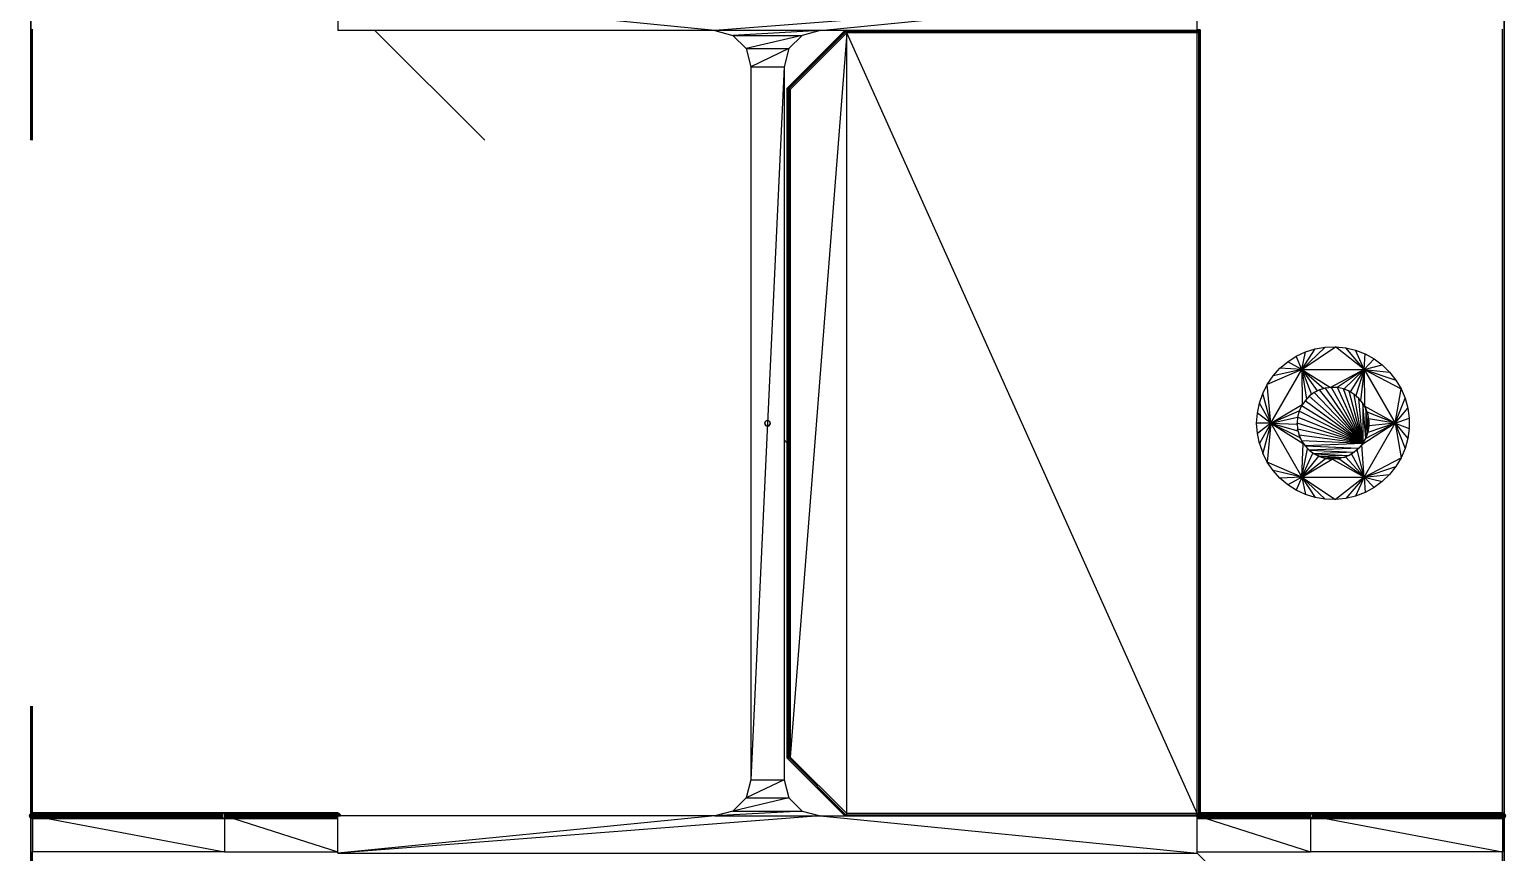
# Model space of a CAD drawing. Header units: millimetres. Extents: x -107267 to 109426, y -98906 to 83910.
# Drawn here: x 55227.5 to 55488.5, y -12660.6 to -12515.2 of the extents above; entities that cross this region are included whole.
import ezdxf

# ---------------------------------------------------------------- set-up
doc = ezdxf.new("R2010")
doc.units = ezdxf.units.MM
doc.layers.add('Top (Plan) View-000-CHÃO', color=254, linetype='Continuous')

# ---------------------------------------------------------------- blocks, each defined once
blk = doc.blocks.new('*U37')
at = {"layer": 'Top (Plan) View-000-CHÃO', "color": 0, "linetype": 'ByBlock', "lineweight": -2}
for p, q in [((154363, 148617.45), (154362.94, 148617.2)), ((154362.94, 148617.2), (154363, 148617.45)), ((154362.94, 148617.2), (154363, 148616.95)), ((154363, 148616.95), (154362.94, 148617.2)), ((154363.19, 148617.63), (154363, 148617.45)), ((154363, 148617.45), (154363.19, 148617.63)), ((154363, 148616.95), (154363.19, 148616.76)), ((154363.19, 148616.76), (154363, 148616.95)), ((154363.44, 148617.7), (154363.19, 148617.63)), ((154363.19, 148617.63), (154363.44, 148617.7)), ((154363.19, 148616.76), (154363.44, 148616.7)), ((154363.44, 148616.7), (154363.19, 148616.76)), ((154363.69, 148617.63), (154363.44, 148617.7)), ((154363.44, 148617.7), (154363.69, 148617.63)), ((154363.44, 148616.7), (154363.69, 148616.76)), ((154363.69, 148616.76), (154363.44, 148616.7)), ((154363.87, 148617.45), (154363.69, 148617.63)), ((154363.69, 148617.63), (154363.87, 148617.45)), ((154363.69, 148616.76), (154363.87, 148616.95)), ((154363.87, 148616.95), (154363.69, 148616.76)), ((154363.94, 148617.2), (154363.87, 148617.45)), ((154363.87, 148617.45), (154363.94, 148617.2)), ((154363.87, 148616.95), (154363.94, 148617.2)), ((154363.94, 148617.2), (154363.87, 148616.95))]:
    blk.add_line(p, q, dxfattribs=at)
blk = doc.blocks.new('*U78')
at = {"layer": 'Top (Plan) View-000-CHÃO', "color": 0, "linetype": 'ByBlock', "lineweight": -2}
for p, q in [((154456.95, 148629.03), (154458.58, 148629.79)), ((154457.94, 148626.72), (154463.89, 148630.68)), ((154457.94, 148626.72), (154462.08, 148630.62)), ((154457.94, 148626.72), (154460.31, 148630.32)), ((154457.94, 148626.72), (154458.58, 148629.79)), ((154458.58, 148629.79), (154460.31, 148630.32)), ((154460.31, 148630.32), (154462.08, 148630.62)), ((154462.08, 148630.62), (154463.89, 148630.68)), ((154463.89, 148630.68), (154465.68, 148630.5)), ((154468.93, 148626.72), (154463.89, 148630.68)), ((154465.68, 148630.5), (154467.44, 148630.09)), ((154468.93, 148626.72), (154465.68, 148630.5)), ((154467.44, 148630.09), (154469.12, 148629.44)), ((154468.93, 148626.72), (154467.44, 148630.09)), ((154468.93, 148626.72), (154469.12, 148629.44)), ((154469.12, 148629.44), (154470.7, 148628.57)), ((154457.94, 148626.72), (154451.82, 148624.07)), ((154452.44, 148617.19), (154457.94, 148626.72)), ((154452.84, 148625.56), (154454.05, 148626.9)), ((154457.94, 148626.72), (154452.84, 148625.56)), ((154454.05, 148626.9), (154455.43, 148628.06)), ((154457.94, 148626.72), (154454.05, 148626.9)), ((154455.43, 148628.06), (154456.95, 148629.03)), ((154457.94, 148626.72), (154455.43, 148628.06)), ((154457.94, 148626.72), (154456.95, 148629.03)), ((154457.94, 148626.72), (154458.01, 148620.49)), ((154457.94, 148626.72), (154458.73, 148621.46)), ((154457.94, 148626.72), (154459.63, 148622.27)), ((154457.94, 148626.72), (154460.66, 148622.9)), ((154457.94, 148626.72), (154461.79, 148623.32)), ((154457.94, 148626.72), (154462.98, 148623.52)), ((154457.94, 148626.72), (154468.93, 148626.72)), ((154457.94, 148626.72), (154457.94, 148626.72)), ((154458.35, 148626.72), (154458.35, 148626.72)), ((154459.51, 148626.72), (154459.51, 148626.72)), ((154460.11, 148626.72), (154460.11, 148626.72)), ((154461.07, 148626.72), (154461.07, 148626.72)), ((154462.58, 148626.72), (154462.58, 148626.72)), ((154468.93, 148626.72), (154462.98, 148623.52)), ((154463.38, 148626.72), (154463.38, 148626.72)), ((154468.93, 148626.72), (154464.19, 148623.5)), ((154464.87, 148626.72), (154464.87, 148626.72)), ((154468.93, 148626.72), (154465.37, 148623.24)), ((154466.42, 148626.72), (154466.42, 148626.72)), ((154468.93, 148626.72), (154466.48, 148622.77)), ((154467.47, 148626.72), (154467.47, 148626.72)), ((154468.93, 148626.72), (154467.48, 148622.09)), ((154468.04, 148626.72), (154468.04, 148626.72)), ((154468.93, 148626.72), (154468.33, 148621.24)), ((154468.93, 148626.72), (154470.7, 148628.57)), ((154468.93, 148626.72), (154472.15, 148627.5)), ((154468.93, 148626.72), (154469.01, 148620.24)), ((154468.93, 148626.72), (154474.43, 148617.19)), ((154468.93, 148626.72), (154475.48, 148623.28)), ((154468.93, 148626.72), (154474.57, 148624.83)), ((154468.93, 148626.72), (154473.45, 148626.25)), ((154470.7, 148628.57), (154472.15, 148627.5)), ((154472.15, 148627.5), (154473.45, 148626.25)), ((154451.01, 148622.46), (154451.82, 148624.07)), ((154451.82, 148624.07), (154452.84, 148625.56)), ((154452.44, 148617.19), (154451.82, 148624.07)), ((154473.45, 148626.25), (154474.57, 148624.83)), ((154474.57, 148624.83), (154475.48, 148623.28)), ((154450.42, 148620.76), (154451.01, 148622.46)), ((154452.44, 148617.19), (154451.01, 148622.46)), ((154458.73, 148621.46), (154458.64, 148621.33)), ((154458.94, 148621.65), (154458.73, 148621.46)), ((154459.63, 148622.27), (154459.47, 148622.13)), ((154459.83, 148622.4), (154459.63, 148622.27)), ((154460.66, 148622.9), (154460.44, 148622.77)), ((154460.84, 148622.97), (154460.66, 148622.9)), ((154461.79, 148623.32), (154461.51, 148623.22)), ((154461.92, 148623.35), (154461.79, 148623.32)), ((154462.98, 148623.52), (154462.68, 148623.47)), ((154463.06, 148623.52), (154462.98, 148623.52)), ((154464.19, 148623.5), (154464.01, 148623.5)), ((154464.2, 148623.49), (154464.19, 148623.5)), ((154465.37, 148623.24), (154465.34, 148623.25)), ((154465.56, 148623.16), (154465.37, 148623.24)), ((154466.48, 148622.77), (154466.4, 148622.8)), ((154466.73, 148622.6), (154466.48, 148622.77)), ((154467.48, 148622.09), (154467.36, 148622.17)), ((154467.68, 148621.88), (154467.48, 148622.09)), ((154468.33, 148621.24), (154468.19, 148621.38)), ((154468.47, 148621.03), (154468.33, 148621.24)), ((154474.43, 148617.19), (154475.48, 148623.28)), ((154474.43, 148617.19), (154476.19, 148621.62)), ((154475.48, 148623.28), (154476.19, 148621.62)), ((154476.19, 148621.62), (154476.66, 148619.88)), ((154449.94, 148617.19), (154450.06, 148618.99)), ((154450.06, 148618.99), (154450.42, 148620.76)), ((154452.44, 148617.19), (154450.06, 148618.99)), ((154452.44, 148617.19), (154450.42, 148620.76)), ((154452.44, 148617.19), (154458.01, 148620.49)), ((154452.44, 148617.19), (154457.48, 148619.41)), ((154457.48, 148619.41), (154457.47, 148619.37)), ((154457.6, 148619.64), (154457.48, 148619.41)), ((154458.01, 148620.49), (154457.97, 148620.4)), ((154458.19, 148620.74), (154458.01, 148620.49)), ((154469.01, 148620.24), (154468.87, 148620.44)), ((154469.09, 148620.05), (154469.01, 148620.24)), ((154474.43, 148617.19), (154469.01, 148620.24)), ((154469.48, 148619.13), (154469.37, 148619.39)), ((154469.52, 148618.98), (154469.48, 148619.13)), ((154474.43, 148617.19), (154469.48, 148619.13)), ((154474.43, 148617.19), (154476.66, 148619.88)), ((154476.66, 148619.88), (154476.91, 148618.09)), ((154450.06, 148615.39), (154449.94, 148617.19)), ((154452.44, 148617.19), (154449.94, 148617.19)), ((154452.44, 148617.19), (154450.06, 148615.39)), ((154452.44, 148617.19), (154450.42, 148613.62)), ((154452.44, 148617.19), (154451.01, 148611.92)), ((154452.44, 148617.19), (154451.82, 148610.31)), ((154452.44, 148617.19), (154457.17, 148618.24)), ((154452.44, 148617.19), (154457.6, 148614.69)), ((154452.44, 148617.19), (154458.18, 148613.63)), ((154452.44, 148617.19), (154457.23, 148615.84)), ((154452.44, 148617.19), (154457.09, 148617.04)), ((154452.44, 148617.19), (154457.94, 148607.67)), ((154452.44, 148617.19), (154452.44, 148617.19)), ((154457.09, 148617.1), (154457.09, 148617.04)), ((154457.09, 148617.04), (154457.12, 148616.75)), ((154457.17, 148618.25), (154457.17, 148618.24)), ((154457.17, 148618.24), (154457.17, 148618.19)), ((154474.43, 148617.19), (154468.52, 148613.39)), ((154468.93, 148607.67), (154474.43, 148617.19)), ((154474.43, 148617.19), (154469.15, 148614.42)), ((154474.43, 148617.19), (154469.57, 148615.55)), ((154469.74, 148617.95), (154469.68, 148618.25)), ((154469.74, 148617.85), (154469.74, 148617.95)), ((154474.43, 148617.19), (154469.74, 148617.95)), ((154469.77, 148616.74), (154469.76, 148616.98)), ((154469.76, 148616.71), (154469.77, 148616.74)), ((154474.43, 148617.19), (154469.77, 148616.74)), ((154474.43, 148617.19), (154476.91, 148618.09)), ((154474.43, 148617.19), (154475.48, 148611.1)), ((154474.43, 148617.19), (154476.19, 148612.76)), ((154474.43, 148617.19), (154476.66, 148614.5)), ((154474.43, 148617.19), (154476.91, 148616.29)), ((154476.91, 148616.29), (154476.66, 148614.5)), ((154476.91, 148618.09), (154476.91, 148616.29)), ((154450.42, 148613.62), (154450.06, 148615.39)), ((154450.42, 148613.62), (154451.01, 148611.92)), ((154457.22, 148615.96), (154457.23, 148615.84)), ((154457.23, 148615.84), (154457.32, 148615.55)), ((154457.54, 148614.86), (154457.6, 148614.69)), ((154457.73, 148614.45), (154457.6, 148614.69)), ((154457.94, 148607.67), (154458.18, 148613.63)), ((154458.18, 148613.63), (154458.07, 148613.83)), ((154458.18, 148613.63), (154458.32, 148613.46)), ((154468.52, 148613.39), (154468.59, 148613.5)), ((154468.99, 148614.17), (154469.15, 148614.42)), ((154469.15, 148614.42), (154469.17, 148614.49)), ((154469.53, 148615.43), (154469.57, 148615.55)), ((154469.57, 148615.55), (154469.57, 148615.56)), ((154476.66, 148614.5), (154476.19, 148612.76)), ((154451.82, 148610.31), (154451.01, 148611.92)), ((154457.94, 148607.67), (154458.95, 148612.7)), ((154457.94, 148607.67), (154459.88, 148611.93)), ((154457.94, 148607.67), (154460.94, 148611.35)), ((154457.94, 148607.67), (154462.09, 148610.99)), ((154457.94, 148607.67), (154463.29, 148610.84)), ((154458.77, 148612.91), (154458.95, 148612.7)), ((154458.95, 148612.7), (154459.08, 148612.59)), ((154458.95, 148612.7), (154458.95, 148612.7)), ((154459.65, 148612.12), (154459.88, 148611.93)), ((154459.88, 148611.93), (154459.98, 148611.87)), ((154459.88, 148611.93), (154459.98, 148611.88)), ((154459.97, 148611.88), (154459.88, 148611.93)), ((154460.69, 148611.49), (154460.94, 148611.35)), ((154460.72, 148611.47), (154460.94, 148611.35)), ((154460.94, 148611.35), (154460.73, 148611.47)), ((154460.94, 148611.35), (154460.99, 148611.34)), ((154460.94, 148611.35), (154460.99, 148611.34)), ((154460.99, 148611.34), (154460.94, 148611.35)), ((154460.94, 148611.35), (154460.94, 148611.35)), ((154462.08, 148610.99), (154462.09, 148610.99)), ((154462.08, 148610.99), (154462.09, 148610.99)), ((154462.09, 148610.99), (154462.08, 148610.99)), ((154462.09, 148610.99), (154462.09, 148610.99)), ((154462.09, 148610.99), (154462.09, 148610.99)), ((154462.09, 148610.99), (154462.09, 148610.99)), ((154462.09, 148610.99), (154462.09, 148610.99)), ((154463.24, 148610.85), (154463.29, 148610.84)), ((154463.25, 148610.85), (154463.29, 148610.84)), ((154463.29, 148610.84), (154463.25, 148610.85)), ((154463.29, 148610.84), (154463.56, 148610.86)), ((154463.29, 148610.84), (154463.55, 148610.86)), ((154463.51, 148610.86), (154463.29, 148610.84)), ((154463.29, 148610.84), (154463.29, 148610.84)), ((154468.93, 148607.67), (154463.29, 148610.84)), ((154464.38, 148610.92), (154464.49, 148610.93)), ((154464.39, 148610.92), (154464.49, 148610.93)), ((154464.49, 148610.93), (154464.39, 148610.92)), ((154464.49, 148610.93), (154464.79, 148611.01)), ((154464.49, 148610.93), (154464.78, 148611.01)), ((154464.76, 148611), (154464.49, 148610.93)), ((154464.49, 148610.93), (154464.49, 148610.93)), ((154468.93, 148607.67), (154464.49, 148610.93)), ((154465.5, 148611.2), (154465.66, 148611.24)), ((154465.51, 148611.2), (154465.66, 148611.24)), ((154465.66, 148611.24), (154465.51, 148611.2)), ((154465.66, 148611.24), (154465.91, 148611.37)), ((154465.9, 148611.36), (154465.66, 148611.24)), ((154465.89, 148611.36), (154465.66, 148611.24)), ((154465.66, 148611.24), (154465.66, 148611.24)), ((154468.93, 148607.67), (154465.66, 148611.24)), ((154466.74, 148611.77), (154466.55, 148611.68)), ((154466.55, 148611.68), (154466.74, 148611.77)), ((154466.74, 148611.77), (154466.56, 148611.68)), ((154466.74, 148611.77), (154466.93, 148611.91)), ((154468.93, 148607.67), (154466.74, 148611.77)), ((154467.5, 148612.34), (154467.71, 148612.49)), ((154467.71, 148612.49), (154467.83, 148612.63)), ((154468.93, 148607.67), (154467.71, 148612.49)), ((154468.32, 148613.17), (154468.52, 148613.39)), ((154468.93, 148607.67), (154468.52, 148613.39)), ((154468.93, 148607.67), (154475.48, 148611.1)), ((154475.48, 148611.1), (154474.57, 148609.55)), ((154476.19, 148612.76), (154475.48, 148611.1)), ((154452.84, 148608.82), (154451.82, 148610.31)), ((154457.94, 148607.67), (154451.82, 148610.31)), ((154454.05, 148607.49), (154452.84, 148608.82)), ((154457.94, 148607.67), (154452.84, 148608.82)), ((154468.93, 148607.67), (154474.57, 148609.55)), ((154474.57, 148609.55), (154473.45, 148608.14)), ((154457.94, 148607.67), (154454.05, 148607.49)), ((154455.43, 148606.32), (154454.05, 148607.49)), ((154457.94, 148607.67), (154455.43, 148606.32)), ((154456.95, 148605.35), (154455.43, 148606.32)), ((154457.94, 148607.67), (154456.95, 148605.35)), ((154457.94, 148607.67), (154468.93, 148607.67)), ((154457.94, 148607.67), (154458.58, 148604.59)), ((154457.94, 148607.67), (154460.31, 148604.06)), ((154457.94, 148607.67), (154462.08, 148603.76)), ((154457.94, 148607.67), (154463.89, 148603.7)), ((154468.93, 148607.67), (154463.89, 148603.7)), ((154468.93, 148607.67), (154465.68, 148603.88)), ((154468.93, 148607.67), (154467.44, 148604.3)), ((154468.93, 148607.67), (154473.45, 148608.14)), ((154468.93, 148607.67), (154469.12, 148604.95)), ((154468.93, 148607.67), (154470.7, 148605.81)), ((154468.93, 148607.67), (154472.15, 148606.88)), ((154470.7, 148605.81), (154469.12, 148604.95)), ((154472.15, 148606.88), (154470.7, 148605.81)), ((154473.45, 148608.14), (154472.15, 148606.88)), ((154458.58, 148604.59), (154456.95, 148605.35)), ((154460.31, 148604.06), (154458.58, 148604.59)), ((154462.08, 148603.76), (154460.31, 148604.06)), ((154463.89, 148603.7), (154462.08, 148603.76)), ((154465.68, 148603.88), (154463.89, 148603.7)), ((154467.44, 148604.3), (154465.68, 148603.88)), ((154469.12, 148604.95), (154467.44, 148604.3))]:
    blk.add_line(p, q, dxfattribs=at)
blk = doc.blocks.new('*U79')
at = {"layer": 'Top (Plan) View-000-CHÃO', "color": 0, "linetype": 'ByBlock', "lineweight": -2}
for p, q in [((154459.24, 148621.96), (154458.49, 148621.18)), ((154459.22, 148621.94), (154459.24, 148621.96)), ((154460.11, 148622.6), (154459.24, 148621.96)), ((154459.26, 148621.98), (154459.24, 148621.96)), ((154468.7, 148613.64), (154459.24, 148621.96)), ((154460.08, 148622.58), (154460.11, 148622.6)), ((154461.07, 148623.08), (154460.11, 148622.6)), ((154460.11, 148622.6), (154460.13, 148622.61)), ((154468.7, 148613.64), (154460.11, 148622.6)), ((154461.07, 148623.08), (154461.04, 148623.07)), ((154462.1, 148623.4), (154461.07, 148623.08)), ((154461.07, 148623.08), (154461.09, 148623.09)), ((154468.7, 148613.64), (154461.07, 148623.08)), ((154462.1, 148623.4), (154462.07, 148623.39)), ((154463.17, 148623.54), (154462.1, 148623.4)), ((154462.1, 148623.4), (154462.13, 148623.4)), ((154468.7, 148613.64), (154462.1, 148623.4)), ((154463.17, 148623.54), (154463.14, 148623.53)), ((154464.24, 148623.49), (154463.17, 148623.54)), ((154463.17, 148623.54), (154463.19, 148623.54)), ((154468.7, 148613.64), (154463.17, 148623.54)), ((154464.2, 148623.49), (154464.18, 148623.49)), ((154464.24, 148623.49), (154464.21, 148623.49)), ((154465.29, 148623.26), (154464.24, 148623.49)), ((154464.24, 148623.49), (154464.27, 148623.48)), ((154468.7, 148613.64), (154464.24, 148623.49)), ((154465.29, 148623.26), (154465.27, 148623.27)), ((154466.29, 148622.86), (154465.29, 148623.26)), ((154465.29, 148623.26), (154465.32, 148623.25)), ((154468.7, 148613.64), (154465.29, 148623.26)), ((154465.34, 148623.25), (154465.35, 148623.24)), ((154466.29, 148622.86), (154466.27, 148622.87)), ((154467.21, 148622.3), (154466.29, 148622.86)), ((154466.29, 148622.86), (154466.32, 148622.85)), ((154468.7, 148613.64), (154466.29, 148622.86)), ((154467.21, 148622.3), (154467.19, 148622.31)), ((154468.02, 148621.59), (154467.21, 148622.3)), ((154467.21, 148622.3), (154467.23, 148622.28)), ((154468.7, 148613.64), (154467.21, 148622.3)), ((154468.02, 148621.59), (154468, 148621.6)), ((154468.7, 148620.75), (154468.02, 148621.59)), ((154468.02, 148621.59), (154468.04, 148621.56)), ((154468.7, 148613.64), (154468.02, 148621.59)), ((154457.45, 148619.31), (154457.18, 148618.26)), ((154457.44, 148619.28), (154457.45, 148619.31)), ((154457.89, 148620.29), (154457.45, 148619.31)), ((154457.46, 148619.33), (154457.45, 148619.31)), ((154468.7, 148613.64), (154457.45, 148619.31)), ((154457.88, 148620.26), (154457.89, 148620.29)), ((154458.49, 148621.18), (154457.89, 148620.29)), ((154457.91, 148620.31), (154457.89, 148620.29)), ((154468.7, 148613.64), (154457.89, 148620.29)), ((154458.48, 148621.16), (154458.49, 148621.18)), ((154458.51, 148621.2), (154458.49, 148621.18)), ((154468.7, 148613.64), (154458.49, 148621.18)), ((154468.7, 148620.75), (154468.68, 148620.77)), ((154469.22, 148619.81), (154468.7, 148620.75)), ((154468.7, 148620.75), (154468.71, 148620.72)), ((154468.7, 148620.75), (154468.7, 148613.64)), ((154469.22, 148614.58), (154468.7, 148620.75)), ((154469.22, 148619.81), (154469.21, 148619.83)), ((154469.58, 148618.79), (154469.22, 148619.81)), ((154469.22, 148619.81), (154469.23, 148619.78)), ((154469.22, 148619.81), (154469.22, 148614.58)), ((154469.58, 148615.59), (154469.22, 148619.81)), ((154469.58, 148618.79), (154469.57, 148618.82)), ((154469.76, 148617.73), (154469.58, 148618.79)), ((154469.58, 148618.79), (154469.59, 148618.76)), ((154469.58, 148618.79), (154469.58, 148615.59)), ((154469.58, 148618.79), (154469.76, 148616.65)), ((154457.18, 148618.26), (154457.09, 148617.19)), ((154457.09, 148617.22), (154457.09, 148617.19)), ((154457.09, 148617.16), (154457.09, 148617.19)), ((154457.09, 148617.19), (154457.18, 148616.12)), ((154468.7, 148613.64), (154457.09, 148617.19)), ((154457.17, 148618.22), (154457.18, 148618.26)), ((154457.17, 148616.15), (154457.18, 148616.12)), ((154457.18, 148618.29), (154457.18, 148618.26)), ((154468.7, 148613.64), (154457.18, 148618.26)), ((154457.18, 148616.09), (154457.18, 148616.12)), ((154457.18, 148616.12), (154457.45, 148615.08)), ((154468.7, 148613.64), (154457.18, 148616.12)), ((154469.76, 148616.65), (154469.58, 148615.59)), ((154469.76, 148617.73), (154469.76, 148617.76)), ((154469.76, 148617.73), (154469.76, 148616.65)), ((154469.76, 148617.73), (154469.76, 148617.7)), ((154469.76, 148616.65), (154469.76, 148616.68)), ((154469.76, 148616.65), (154469.76, 148616.62)), ((154457.44, 148615.1), (154457.45, 148615.08)), ((154457.46, 148615.05), (154457.45, 148615.08)), ((154457.45, 148615.08), (154457.89, 148614.09)), ((154468.7, 148613.64), (154457.45, 148615.08)), ((154457.88, 148614.12), (154457.89, 148614.09)), ((154457.91, 148614.07), (154457.89, 148614.09)), ((154457.89, 148614.09), (154458.49, 148613.2)), ((154468.7, 148613.64), (154457.89, 148614.09)), ((154468.7, 148613.64), (154458.49, 148613.2)), ((154468.7, 148613.64), (154468.02, 148612.8)), ((154468.7, 148613.64), (154468.68, 148613.61)), ((154469.22, 148614.58), (154468.7, 148613.64)), ((154468.7, 148613.64), (154468.71, 148613.66)), ((154469.22, 148614.58), (154469.21, 148614.55)), ((154469.58, 148615.59), (154469.22, 148614.58)), ((154469.22, 148614.58), (154469.23, 148614.6)), ((154469.57, 148615.56), (154469.56, 148615.53)), ((154469.58, 148615.59), (154469.57, 148615.56)), ((154469.58, 148615.59), (154469.59, 148615.62)), ((154458.48, 148613.22), (154458.49, 148613.2)), ((154458.49, 148613.2), (154458.51, 148613.18)), ((154458.49, 148613.2), (154459.24, 148612.42)), ((154458.49, 148613.2), (154468.02, 148612.8)), ((154459.24, 148612.42), (154459.22, 148612.44)), ((154468.02, 148612.8), (154459.24, 148612.42)), ((154459.24, 148612.42), (154459.26, 148612.41)), ((154459.24, 148612.42), (154460.11, 148611.78)), ((154459.24, 148612.42), (154467.21, 148612.09)), ((154460.11, 148611.78), (154460.08, 148611.8)), ((154467.21, 148612.09), (154460.11, 148611.78)), ((154460.11, 148611.78), (154460.13, 148611.77)), ((154460.11, 148611.78), (154461.07, 148611.3)), ((154460.11, 148611.78), (154466.29, 148611.52)), ((154461.07, 148611.3), (154461.04, 148611.31)), ((154466.29, 148611.52), (154461.07, 148611.3)), ((154461.07, 148611.3), (154461.09, 148611.29)), ((154461.07, 148611.3), (154462.1, 148610.98)), ((154461.07, 148611.3), (154465.29, 148611.12)), ((154462.1, 148610.98), (154462.07, 148610.99)), ((154465.29, 148611.12), (154462.1, 148610.98)), ((154462.1, 148610.98), (154462.13, 148610.98)), ((154462.1, 148610.98), (154463.17, 148610.85)), ((154462.1, 148610.98), (154464.24, 148610.89)), ((154463.17, 148610.85), (154463.14, 148610.85)), ((154464.24, 148610.89), (154463.17, 148610.85)), ((154463.17, 148610.85), (154463.19, 148610.85)), ((154464.24, 148610.89), (154464.21, 148610.89)), ((154465.29, 148611.12), (154464.24, 148610.89)), ((154464.24, 148610.89), (154464.27, 148610.9)), ((154465.29, 148611.12), (154465.27, 148611.11)), ((154466.29, 148611.52), (154465.29, 148611.12)), ((154465.29, 148611.12), (154465.32, 148611.13)), ((154466.29, 148611.52), (154466.27, 148611.51)), ((154467.21, 148612.09), (154466.29, 148611.52)), ((154466.29, 148611.52), (154466.32, 148611.54)), ((154467.21, 148612.09), (154467.19, 148612.07)), ((154468.02, 148612.8), (154467.21, 148612.09)), ((154467.21, 148612.09), (154467.23, 148612.1)), ((154468.02, 148612.8), (154468, 148612.78)), ((154468.02, 148612.8), (154468.04, 148612.82))]:
    blk.add_line(p, q, dxfattribs=at)
blk = doc.blocks.new('*U92')
at = {"layer": 'Top (Plan) View-000-CHÃO', "color": 0, "linetype": 'ByBlock', "lineweight": -2}
for p, q in [((154233.18, 148747.45), (154233.19, 148747.45)), ((154233.19, 148747.45), (154233.18, 148747.45)), ((154233.19, 148747.45), (154316.87, 148747.45)), ((154316.87, 148747.45), (154233.19, 148747.45)), ((154233.19, 148747.45), (154233.44, 148747.2)), ((154233.19, 148693.63), (154233.19, 148747.45)), ((154233.19, 148747.45), (154233.19, 148693.63)), ((154233.44, 148747.2), (154233.19, 148747.45)), ((154318.04, 148747.45), (154320.56, 148747.45)), ((154320.56, 148747.45), (154318.04, 148747.45)), ((154420.56, 148747.45), (154493.44, 148747.45)), ((154493.44, 148747.45), (154420.56, 148747.45)), ((154493.44, 148747.45), (154493.44, 148747.45)), ((154493.44, 148747.2), (154493.44, 148747.45)), ((154493.44, 148747.45), (154493.44, 148747.45)), ((154493.44, 148747.45), (154493.44, 148747.2)), ((154493.69, 148747.2), (154493.44, 148747.2)), ((154493.44, 148747.2), (154493.69, 148747.2)), ((154493.69, 148747.2), (154493.69, 148747.2)), ((154493.69, 148747.2), (154493.69, 148693.63)), ((154493.69, 148693.63), (154493.69, 148747.2)), ((154493.69, 148747.2), (154493.69, 148747.2)), ((154233.19, 148667.2), (154233.19, 148692.76)), ((154233.19, 148692.76), (154233.19, 148667.2)), ((154493.69, 148692.76), (154493.69, 148548.24)), ((154493.69, 148548.24), (154493.69, 148692.76)), ((154233.19, 148548.24), (154233.19, 148567.2)), ((154233.19, 148567.2), (154233.19, 148548.24)), ((154233.19, 148486.95), (154233.19, 148547.37)), ((154233.19, 148547.37), (154233.19, 148486.95)), ((154493.69, 148547.37), (154493.69, 148486.95)), ((154493.69, 148486.95), (154493.69, 148547.37)), ((154233.18, 148486.94), (154233.19, 148486.95)), ((154233.19, 148486.95), (154233.18, 148486.94)), ((154233.19, 148486.95), (154233.44, 148487.2)), ((154233.44, 148487.2), (154233.19, 148486.95)), ((154317.15, 148486.95), (154233.19, 148486.95)), ((154233.19, 148486.95), (154317.15, 148486.95)), ((154320.56, 148486.95), (154318.31, 148486.95)), ((154318.31, 148486.95), (154320.56, 148486.95)), ((154493.69, 148486.95), (154420.56, 148486.95)), ((154420.56, 148486.95), (154493.69, 148486.95)), ((154493.69, 148486.95), (154493.44, 148487.2)), ((154493.44, 148487.2), (154493.69, 148486.95)), ((154493.69, 148486.94), (154493.69, 148486.95)), ((154493.69, 148486.95), (154493.69, 148486.94))]:
    blk.add_line(p, q, dxfattribs=at)
blk = doc.blocks.new('*U93')
at = {"layer": 'Top (Plan) View-000-CHÃO', "color": 0, "linetype": 'ByBlock', "lineweight": -2}
for p, q in [((154233.44, 148747.2), (154317.02, 148747.2)), ((154253.91, 148726.72), (154233.44, 148747.2)), ((154233.44, 148693.7), (154233.44, 148747.2)), ((154318.19, 148747.2), (154320.56, 148747.2)), ((154420.56, 148747.2), (154493.44, 148747.2)), ((154493.44, 148693.7), (154493.44, 148747.2)), ((154267.93, 148712.71), (154267.91, 148712.72)), ((154286.94, 148693.7), (154272.97, 148707.66)), ((154233.44, 148667.2), (154233.44, 148686.85)), ((154313.44, 148667.2), (154294.03, 148686.6)), ((154493.44, 148548.31), (154493.44, 148686.85)), ((154366.94, 148613.7), (154366.36, 148614.27)), ((154233.44, 148548.31), (154233.44, 148567.2)), ((154233.44, 148487.2), (154233.44, 148541.46)), ((154453.9, 148526.73), (154439.44, 148541.2)), ((154493.44, 148487.2), (154493.44, 148541.46)), ((154493.44, 148487.2), (154472.96, 148507.67)), ((154233.44, 148487.2), (154317.3, 148487.2)), ((154318.46, 148487.2), (154320.56, 148487.2)), ((154420.56, 148487.2), (154493.44, 148487.2))]:
    blk.add_line(p, q, dxfattribs=at)
blk = doc.blocks.new('*U141')
at = {"layer": 'Top (Plan) View-000-CHÃO', "color": 0, "linetype": 'ByBlock', "lineweight": -2}
for p, q in [((154366.94, 148676.4), (154377.14, 148686.6)), ((154377.14, 148686.6), (154366.94, 148676.4)), ((154377.23, 148686.6), (154367, 148676.37)), ((154367, 148676.37), (154377.23, 148686.6)), ((154377.27, 148686.6), (154377.33, 148686.45)), ((154377.33, 148686.45), (154377.27, 148686.6)), ((154439.44, 148686.7), (154439.94, 148686.7)), ((154439.94, 148686.7), (154439.44, 148686.7)), ((154439.87, 148686.63), (154439.44, 148686.63)), ((154439.44, 148686.63), (154439.87, 148686.63)), ((154439.87, 148686.63), (154439.69, 148686.45)), ((154439.69, 148686.45), (154439.87, 148686.63)), ((154439.94, 148686.7), (154439.87, 148686.63)), ((154439.87, 148686.63), (154439.94, 148686.7)), ((154439.87, 148548.2), (154439.87, 148686.63)), ((154439.87, 148686.63), (154439.87, 148548.2)), ((154439.94, 148686.7), (154439.94, 148548.2)), ((154439.94, 148548.2), (154439.94, 148686.7)), ((154377.33, 148686.45), (154367.19, 148676.31)), ((154367.19, 148676.31), (154377.33, 148686.45)), ((154377.33, 148686.45), (154377.44, 148686.2)), ((154439.69, 148686.45), (154377.33, 148686.45)), ((154377.33, 148686.45), (154439.69, 148686.45)), ((154377.44, 148686.2), (154377.33, 148686.45)), ((154439.69, 148686.45), (154439.44, 148686.2)), ((154439.44, 148686.2), (154439.69, 148686.45)), ((154439.69, 148548.2), (154439.69, 148686.45)), ((154439.69, 148686.45), (154439.69, 148548.2)), ((154366.94, 148557.99), (154366.94, 148676.4)), ((154366.94, 148676.4), (154367, 148676.37)), ((154366.94, 148676.4), (154366.94, 148557.99)), ((154367, 148676.37), (154366.94, 148676.4)), ((154367, 148676.37), (154367, 148558.02)), ((154367, 148558.02), (154367, 148676.37)), ((154367, 148676.37), (154367.19, 148676.31)), ((154367.19, 148676.31), (154367, 148676.37)), ((154367.19, 148676.31), (154367.19, 148558.09)), ((154367.19, 148558.09), (154367.19, 148676.31)), ((154367.19, 148676.31), (154367.44, 148676.2)), ((154367.44, 148676.2), (154367.19, 148676.31)), ((154366.94, 148557.99), (154367, 148558.02)), ((154367, 148558.02), (154366.94, 148557.99)), ((154377.14, 148547.79), (154366.94, 148557.99)), ((154366.94, 148557.99), (154377.14, 148547.79)), ((154367, 148558.02), (154367.19, 148558.09)), ((154367.19, 148558.09), (154367, 148558.02)), ((154367, 148558.02), (154377.23, 148547.79)), ((154377.23, 148547.79), (154367, 148558.02)), ((154367.19, 148558.09), (154367.44, 148558.2)), ((154367.44, 148558.2), (154367.19, 148558.09)), ((154367.19, 148558.09), (154377.33, 148547.95)), ((154377.33, 148547.95), (154367.19, 148558.09)), ((154377.33, 148547.95), (154377.44, 148548.2)), ((154377.44, 148548.2), (154377.33, 148547.95)), ((154439.44, 148548.2), (154439.44, 148547.95)), ((154439.69, 148548.2), (154439.44, 148548.2)), ((154439.44, 148547.95), (154439.44, 148548.2)), ((154439.44, 148548.2), (154439.69, 148548.2)), ((154439.87, 148548.2), (154439.69, 148548.2)), ((154439.69, 148548.2), (154439.87, 148548.2)), ((154439.94, 148548.2), (154439.87, 148548.2)), ((154439.87, 148548.2), (154439.94, 148548.2)), ((154377.27, 148547.79), (154377.33, 148547.95)), ((154377.33, 148547.95), (154377.27, 148547.79)), ((154377.33, 148547.95), (154439.44, 148547.95)), ((154439.44, 148547.95), (154377.33, 148547.95)), ((154439.44, 148547.95), (154439.44, 148547.79)), ((154439.44, 148547.79), (154439.44, 148547.95))]:
    blk.add_line(p, q, dxfattribs=at)
blk = doc.blocks.new('*U142')
at = {"layer": 'Top (Plan) View-000-CHÃO', "color": 0, "linetype": 'ByBlock', "lineweight": -2}
for p, q in [((154377.44, 148686.2), (154367.44, 148558.2)), ((154377.44, 148686.2), (154367.44, 148676.2)), ((154439.44, 148686.2), (154377.44, 148686.2)), ((154439.44, 148548.2), (154377.44, 148686.2)), ((154377.44, 148548.2), (154377.44, 148686.2)), ((154439.44, 148548.2), (154439.44, 148686.2)), ((154367.44, 148676.2), (154367.44, 148558.2)), ((154377.44, 148548.2), (154367.44, 148558.2)), ((154439.44, 148548.2), (154377.44, 148548.2))]:
    blk.add_line(p, q, dxfattribs=at)
blk = doc.blocks.new('*U185')
at = {"layer": 'Top (Plan) View-000-CHÃO', "color": 0, "linetype": 'ByBlock', "lineweight": -2}
for p, q in [((154233, 148548.06), (154233.19, 148548.24)), ((154233.19, 148548.24), (154233, 148548.06)), ((154233.19, 148548.24), (154233.44, 148548.31)), ((154233.44, 148548.31), (154233.19, 148548.24)), ((154267.2, 148548.24), (154233.19, 148548.24)), ((154233.19, 148548.24), (154267.2, 148548.24)), ((154267.44, 148548.31), (154233.44, 148548.31)), ((154233.44, 148548.31), (154267.44, 148548.31)), ((154267.03, 148548.06), (154267.2, 148548.24)), ((154267.2, 148548.24), (154267.03, 148548.06)), ((154267.2, 148548.24), (154267.44, 148548.31)), ((154267.44, 148548.31), (154267.2, 148548.24)), ((154287.44, 148548.31), (154267.44, 148548.31)), ((154267.44, 148548.31), (154267.44, 148548.24)), ((154267.44, 148548.31), (154287.44, 148548.31)), ((154267.44, 148548.24), (154267.44, 148548.31)), ((154287.69, 148548.24), (154267.44, 148548.24)), ((154267.44, 148548.24), (154267.44, 148548.06)), ((154267.44, 148548.24), (154287.69, 148548.24)), ((154267.44, 148548.06), (154267.44, 148548.24)), ((154287.69, 148548.24), (154287.44, 148548.31)), ((154287.44, 148548.31), (154287.69, 148548.24)), ((154287.87, 148548.06), (154287.69, 148548.24)), ((154287.69, 148548.24), (154287.87, 148548.06)), ((154232.94, 148547.81), (154233, 148548.06)), ((154233, 148548.06), (154232.94, 148547.81)), ((154233, 148547.56), (154232.94, 148547.81)), ((154266.98, 148547.81), (154232.94, 148547.81)), ((154232.94, 148547.81), (154233, 148547.56)), ((154232.94, 148547.81), (154266.98, 148547.81)), ((154267.03, 148548.06), (154233, 148548.06)), ((154233, 148548.06), (154267.03, 148548.06)), ((154233.19, 148547.37), (154233, 148547.56)), ((154267.03, 148547.56), (154233, 148547.56)), ((154233, 148547.56), (154233.19, 148547.37)), ((154233, 148547.56), (154267.03, 148547.56)), ((154233.44, 148547.31), (154233.19, 148547.37)), ((154267.2, 148547.37), (154233.19, 148547.37)), ((154233.19, 148547.37), (154233.44, 148547.31)), ((154233.19, 148547.37), (154267.2, 148547.37)), ((154233.44, 148547.31), (154267.44, 148547.31)), ((154267.44, 148547.31), (154233.44, 148547.31)), ((154266.98, 148547.81), (154267.03, 148548.06)), ((154267.03, 148548.06), (154266.98, 148547.81)), ((154267.03, 148547.56), (154266.98, 148547.81)), ((154266.98, 148547.81), (154267.03, 148547.56)), ((154267.2, 148547.37), (154267.03, 148547.56)), ((154267.03, 148547.56), (154267.2, 148547.37)), ((154267.44, 148547.31), (154267.2, 148547.37)), ((154267.2, 148547.37), (154267.44, 148547.31)), ((154287.87, 148548.06), (154267.44, 148548.06)), ((154267.44, 148548.06), (154267.44, 148547.81)), ((154267.44, 148548.06), (154287.87, 148548.06)), ((154267.44, 148547.81), (154267.44, 148548.06)), ((154287.94, 148547.81), (154267.44, 148547.81)), ((154267.44, 148547.81), (154267.44, 148547.56)), ((154267.44, 148547.81), (154287.94, 148547.81)), ((154267.44, 148547.56), (154267.44, 148547.81)), ((154287.44, 148547.56), (154267.44, 148547.56)), ((154267.44, 148547.56), (154267.44, 148547.37)), ((154267.44, 148547.56), (154287.44, 148547.56)), ((154267.44, 148547.37), (154267.44, 148547.56)), ((154287.44, 148547.37), (154267.44, 148547.37)), ((154267.44, 148547.37), (154267.44, 148547.31)), ((154267.44, 148547.37), (154287.44, 148547.37)), ((154267.44, 148547.31), (154267.44, 148547.37)), ((154267.44, 148547.31), (154287.44, 148547.31)), ((154287.44, 148547.31), (154267.44, 148547.31)), ((154287.94, 148547.81), (154287.87, 148548.06)), ((154287.87, 148548.06), (154287.94, 148547.81)), ((154287.93, 148547.79), (154287.94, 148547.81)), ((154287.94, 148547.81), (154287.93, 148547.79))]:
    blk.add_line(p, q, dxfattribs=at)
blk = doc.blocks.new('*U186')
at = {"layer": 'Top (Plan) View-000-CHÃO', "color": 0, "linetype": 'ByBlock', "lineweight": -2}
for p, q in [((154233.44, 148547.31), (154233.44, 148541.46)), ((154236.12, 148547.31), (154267.44, 148541.46)), ((154267.44, 148547.31), (154267.44, 148541.46)), ((154269.01, 148547.31), (154287.44, 148541.46)), ((154267.44, 148541.46), (154233.44, 148541.46)), ((154267.44, 148541.46), (154287.44, 148541.46))]:
    blk.add_line(p, q, dxfattribs=at)
blk = doc.blocks.new('*U187')
at = {"layer": 'Top (Plan) View-000-CHÃO', "color": 0, "linetype": 'ByBlock', "lineweight": -2}
for p, q in [((154459.44, 148548.31), (154439.94, 148548.31)), ((154439.94, 148548.31), (154459.44, 148548.31)), ((154439.94, 148548.24), (154459.44, 148548.24)), ((154459.44, 148548.24), (154439.94, 148548.24)), ((154459.44, 148548.24), (154459.44, 148548.31)), ((154493.44, 148548.31), (154459.44, 148548.31)), ((154459.44, 148548.31), (154459.67, 148548.24)), ((154459.44, 148548.31), (154493.44, 148548.31)), ((154459.44, 148548.31), (154459.44, 148548.24)), ((154459.67, 148548.24), (154459.44, 148548.31)), ((154459.44, 148548.06), (154459.44, 148548.24)), ((154459.44, 148548.24), (154459.44, 148548.06)), ((154459.67, 148548.24), (154493.69, 148548.24)), ((154493.69, 148548.24), (154459.67, 148548.24)), ((154459.67, 148548.24), (154459.84, 148548.06)), ((154459.84, 148548.06), (154459.67, 148548.24)), ((154493.44, 148548.31), (154493.69, 148548.24)), ((154493.69, 148548.24), (154493.44, 148548.31)), ((154493.69, 148548.24), (154493.87, 148548.06)), ((154493.87, 148548.06), (154493.69, 148548.24)), ((154439.44, 148548.06), (154459.44, 148548.06)), ((154459.44, 148548.06), (154439.44, 148548.06)), ((154439.44, 148547.81), (154459.44, 148547.81)), ((154459.44, 148547.81), (154439.44, 148547.81)), ((154439.44, 148547.56), (154459.44, 148547.56)), ((154459.44, 148547.56), (154439.44, 148547.56)), ((154439.44, 148547.37), (154459.44, 148547.37)), ((154459.44, 148547.37), (154439.44, 148547.37)), ((154439.44, 148547.31), (154459.44, 148547.31)), ((154459.44, 148547.31), (154439.44, 148547.31)), ((154459.44, 148547.81), (154459.44, 148548.06)), ((154459.44, 148548.06), (154459.44, 148547.81)), ((154459.44, 148547.56), (154459.44, 148547.81)), ((154459.44, 148547.81), (154459.44, 148547.56)), ((154459.44, 148547.37), (154459.44, 148547.56)), ((154459.44, 148547.56), (154459.44, 148547.37)), ((154459.44, 148547.31), (154459.44, 148547.37)), ((154459.67, 148547.37), (154459.44, 148547.31)), ((154459.44, 148547.37), (154459.44, 148547.31)), ((154459.44, 148547.31), (154459.67, 148547.37)), ((154459.44, 148547.31), (154493.44, 148547.31)), ((154493.44, 148547.31), (154459.44, 148547.31)), ((154459.84, 148547.56), (154459.67, 148547.37)), ((154459.67, 148547.37), (154459.84, 148547.56)), ((154459.67, 148547.37), (154493.69, 148547.37)), ((154493.69, 148547.37), (154459.67, 148547.37)), ((154459.84, 148548.06), (154493.87, 148548.06)), ((154493.87, 148548.06), (154459.84, 148548.06)), ((154459.84, 148548.06), (154459.89, 148547.81)), ((154459.89, 148547.81), (154459.84, 148548.06)), ((154459.89, 148547.81), (154459.84, 148547.56)), ((154459.84, 148547.56), (154459.89, 148547.81)), ((154459.84, 148547.56), (154493.87, 148547.56)), ((154493.87, 148547.56), (154459.84, 148547.56)), ((154459.89, 148547.81), (154493.94, 148547.81)), ((154493.94, 148547.81), (154459.89, 148547.81)), ((154493.69, 148547.37), (154493.44, 148547.31)), ((154493.44, 148547.31), (154493.69, 148547.37)), ((154493.87, 148547.56), (154493.69, 148547.37)), ((154493.69, 148547.37), (154493.87, 148547.56)), ((154493.87, 148548.06), (154493.94, 148547.81)), ((154493.94, 148547.81), (154493.87, 148548.06)), ((154493.94, 148547.81), (154493.87, 148547.56)), ((154493.87, 148547.56), (154493.94, 148547.81))]:
    blk.add_line(p, q, dxfattribs=at)
blk = doc.blocks.new('*U188')
at = {"layer": 'Top (Plan) View-000-CHÃO', "color": 0, "linetype": 'ByBlock', "lineweight": -2}
for p, q in [((154441.01, 148547.31), (154459.44, 148541.46)), ((154459.44, 148547.31), (154459.44, 148541.46)), ((154462.12, 148547.31), (154493.44, 148541.46)), ((154493.44, 148547.31), (154493.44, 148541.46)), ((154439.44, 148541.46), (154459.44, 148541.46)), ((154493.44, 148541.46), (154459.44, 148541.46))]:
    blk.add_line(p, q, dxfattribs=at)
blk = doc.blocks.new('*U211')
at = {"layer": 'Top (Plan) View-000-CHÃO', "color": 0, "linetype": 'ByBlock', "lineweight": -2}
for p, q in [((154287.44, 148693.2), (154287.44, 148686.6)), ((154439.44, 148693.2), (154287.44, 148693.2)), ((154354.12, 148686.6), (154287.44, 148693.2)), ((154439.44, 148693.2), (154354.12, 148686.6)), ((154372.75, 148686.6), (154439.44, 148693.2)), ((154439.44, 148686.6), (154439.44, 148693.2)), ((154354.12, 148686.6), (154287.44, 148686.6)), ((154354.12, 148686.6), (154357.31, 148685.74)), ((154372.75, 148686.6), (154354.12, 148686.6)), ((154372.75, 148686.6), (154357.31, 148685.74)), ((154372.75, 148686.6), (154369.56, 148685.74)), ((154439.44, 148686.6), (154372.75, 148686.6)), ((154357.31, 148685.74), (154359.65, 148683.4)), ((154357.31, 148685.74), (154369.56, 148685.74)), ((154369.56, 148685.74), (154359.65, 148683.4)), ((154369.56, 148685.74), (154367.22, 148683.4)), ((154359.65, 148683.4), (154360.51, 148680.2)), ((154359.65, 148683.4), (154367.22, 148683.4)), ((154367.22, 148683.4), (154360.51, 148680.2)), ((154367.22, 148683.4), (154366.36, 148680.2)), ((154360.51, 148680.2), (154360.51, 148554.2)), ((154366.36, 148680.2), (154360.51, 148554.2)), ((154360.51, 148680.2), (154366.36, 148680.2)), ((154366.36, 148680.2), (154366.36, 148554.2)), ((154360.51, 148554.2), (154359.65, 148550.99)), ((154366.36, 148554.2), (154359.65, 148550.99)), ((154360.51, 148554.2), (154366.36, 148554.2)), ((154366.36, 148554.2), (154367.22, 148550.99)), ((154359.65, 148550.99), (154357.31, 148548.65)), ((154367.22, 148550.99), (154357.31, 148548.65)), ((154359.65, 148550.99), (154367.22, 148550.99)), ((154367.22, 148550.99), (154369.56, 148548.65)), ((154357.31, 148548.65), (154354.12, 148547.79)), ((154369.56, 148548.65), (154354.12, 148547.79)), ((154357.31, 148548.65), (154369.56, 148548.65)), ((154369.56, 148548.65), (154372.75, 148547.79)), ((154287.44, 148541.2), (154287.44, 148547.79)), ((154354.12, 148547.79), (154287.44, 148547.79)), ((154354.12, 148547.79), (154287.44, 148541.2)), ((154372.75, 148547.79), (154287.44, 148541.2)), ((154354.12, 148547.79), (154372.75, 148547.79)), ((154372.75, 148547.79), (154439.44, 148547.79)), ((154372.75, 148547.79), (154439.44, 148541.2)), ((154439.44, 148541.2), (154439.44, 148547.79)), ((154287.44, 148541.2), (154439.44, 148541.2))]:
    blk.add_line(p, q, dxfattribs=at)

msp = doc.modelspace()

# ---------------------------------------------------------------- block references
at = {"layer": 'Top (Plan) View-000-CHÃO'}
for name in ['*U92', '*U93', '*U211', '*U141', '*U142', '*U78', '*U79', '*U37', '*U185', '*U186', '*U187', '*U188']:
    msp.add_blockref(name, (-99005.44, -161201.97), dxfattribs=at)

doc.saveas('drawing.dxf')
